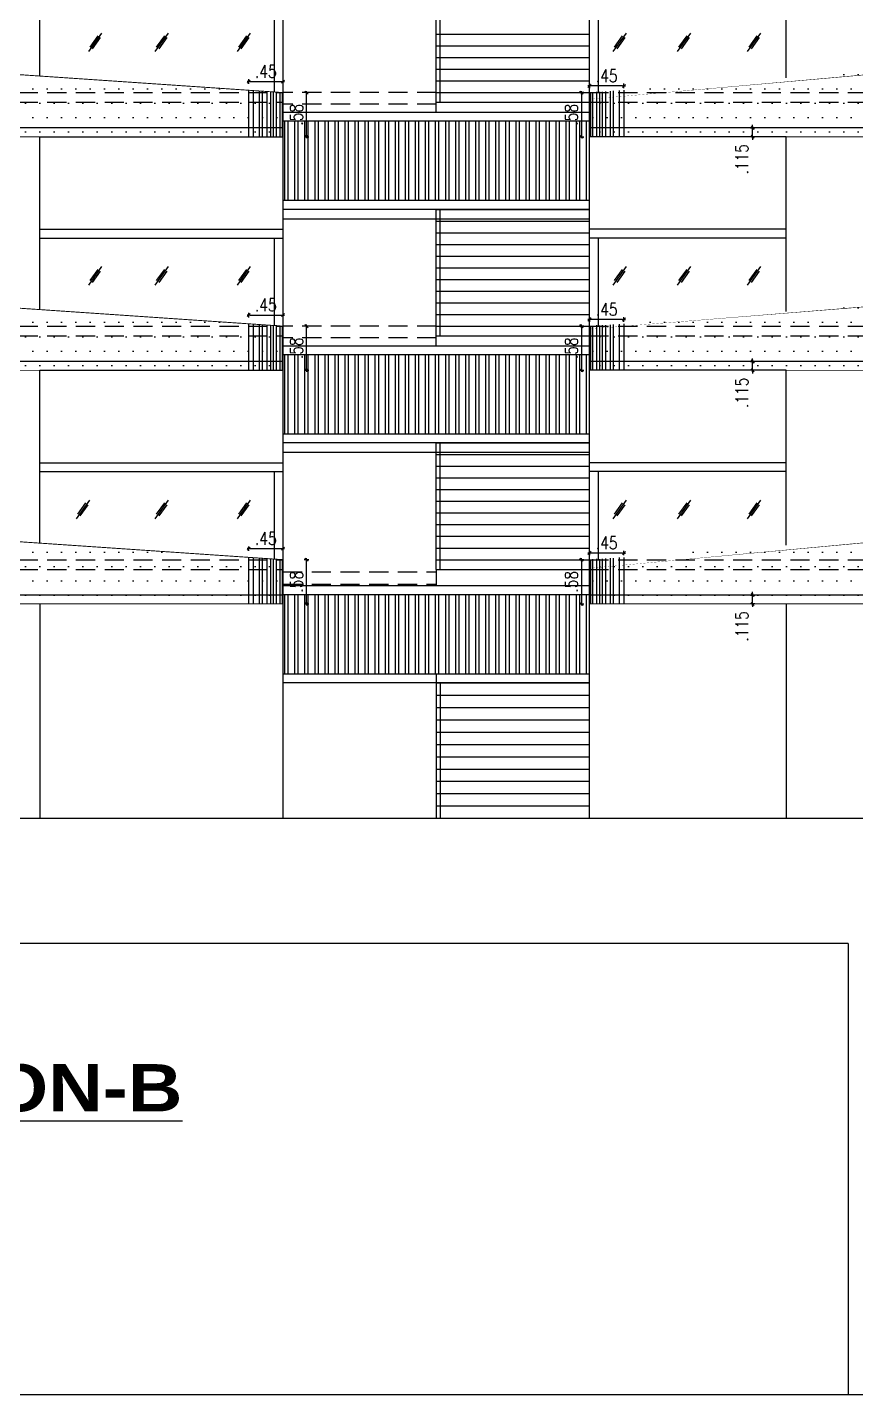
# Model space of a CAD drawing. Header units: inches. Extents: x 14331 to 14549, y 2557 to 2714.
# Drawn here: x 14416.79 to 14427.61, y 2643.08 to 2660.94 of the extents above; entities that cross this region are included whole.
import ezdxf
from ezdxf.enums import TextEntityAlignment as Align

# ---------------------------------------------------------------- set-up
doc = ezdxf.new("R2010")
doc.units = ezdxf.units.IN
doc.header["$LTSCALE"] = 0.25
doc.header["$MEASUREMENT"] = 0
doc.header["$PDMODE"] = 35
doc.linetypes.add('1', pattern=[0])
doc.linetypes.add('DASHEDX2', pattern=[1.5, 1, -0.5])
for name, color, linetype in [('ELE.PROJ.', 1, 'Continuous'), ('GLASS WINDOW', 251, '1'), ('hatch', 251, 'Continuous'), ('proj-internal', 1, 'DASHEDX2'), ('Stair', 34, 'Continuous'), ('steel', 251, 'Continuous'), ('text-large', 7, 'Continuous'), ('wall', 7, 'Continuous'), ('WORKING DIM', 7, 'Continuous')]:
    doc.layers.add(name, color=color, linetype=linetype)
doc.styles.add('B', font='ARIBLK_0.TTF')
doc.styles.add('romans', font='romans.shx', dxfattribs={"width": 0.8})
doc.dimstyles.new('121', dxfattribs={"dimscale": 0.1, "dimtxt": 1.65, "dimasz": 0.2, "dimexe": 0.03125, "dimexo": 0.25, "dimgap": 0.5, "dimtad": 1, "dimzin": 4, "dimdsep": 46, "dimtxsty": 'romans', "dimblk1": 'MINITICK', "dimblk2": 'MINITICK', "dimsah": 1, "dimcen": 1, "dimse1": 1, "dimse2": 1, "dimclrd": 252, "dimclre": 256, "dimclrt": 7, "dimadec": 3, "dimazin": 0, "dimtfac": 0.8, "dimtix": 1, "dimtmove": 2, "dimatfit": 3, "dimfxl": 0, "dimtolj": 1, "dimtzin": 3, "dimarcsym": 0})
pattern_1 = [(0, (-275.9190099544503, 17.27428098757355), (0.09375, 0.1875), [0, -0.1875])]
pattern_2 = [(0, (-275.9190099544503, 20.32431350788511), (0.09375, 0.1875), [0, -0.1875])]

# ---------------------------------------------------------------- blocks, each defined once
blk = doc.blocks.new('MINITICK')
at = {"color": 7}
for p, q in [((1, 1), (-1, -1)), ((-1, 0), (1, 0)), ((0, -1.5), (0, 1.5))]:
    blk.add_line(p, q, dxfattribs=at)
blk = doc.blocks.new('*D1307')
at = {"layer": 'Defpoints', "color": 0, "transparency": 16777216}
for p in [(14420.13155822038, 2653.987066924359), (14420.43806580828, 2653.987066924359), (14420.13155822038, 2653.410034404048)]:
    blk.add_point(p, dxfattribs=at)
at = {"layer": 'WORKING DIM', "color": 252, "lineweight": -2, "transparency": 16777216}
blk.add_line((14420.43806580828, 2653.430034404048), (14420.43806580828, 2653.967066924359), dxfattribs=at)
at = {"layer": 'WORKING DIM', "color": 252, "lineweight": -2, "transparency": 16777216, "xscale": 0.02, "yscale": 0.02, "zscale": 0.02}
for p, rotation in [((14420.43806580828, 2653.987066924359), 90), ((14420.43806580828, 2653.410034404048), 270)]:
    blk.add_blockref('MINITICK', p, dxfattribs=dict(at, rotation=rotation))
at = {"layer": 'WORKING DIM', "color": 7, "transparency": 16777216, "insert": (14420.30556580828, 2653.698550664206), "char_height": 0.165, "attachment_point": 5, "rotation": 90, "style": 'romans'}
blk.add_mtext('\\A1;.58', dxfattribs=at)
blk = doc.blocks.new('*D1308')
at = {"layer": 'Defpoints', "color": 0, "transparency": 16777216}
for p in [(14420.13155822038, 2654.131254137013), (14419.68155822037, 2653.68144246744), (14420.13155822038, 2653.698550664204)]:
    blk.add_point(p, dxfattribs=at)
at = {"layer": 'WORKING DIM', "color": 252, "lineweight": -2, "transparency": 16777216}
blk.add_line((14419.70155822037, 2654.131254137013), (14420.11155822038, 2654.131254137013), dxfattribs=at)
at = {"layer": 'WORKING DIM', "color": 252, "lineweight": -2, "transparency": 16777216, "xscale": 0.02, "yscale": 0.02, "zscale": 0.02, "rotation": 180}
blk.add_blockref('MINITICK', (14419.68155822037, 2654.131254137013), dxfattribs=at)
at = {"layer": 'WORKING DIM', "color": 252, "lineweight": -2, "transparency": 16777216, "xscale": 0.02, "yscale": 0.02, "zscale": 0.02}
blk.add_blockref('MINITICK', (14420.13155822038, 2654.131254137013), dxfattribs=at)
at = {"layer": 'WORKING DIM', "color": 7, "transparency": 16777216, "insert": (14419.90655822038, 2654.263754137013), "char_height": 0.165, "attachment_point": 5, "style": 'romans'}
blk.add_mtext('\\A1;.45', dxfattribs=at)
blk = doc.blocks.new('*D1309')
at = {"layer": 'Defpoints', "color": 0, "transparency": 16777216}
for p in [(14424.13308260958, 2654.074054555608), (14424.13308260958, 2653.753789575291), (14424.58308260959, 2653.753789575291)]:
    blk.add_point(p, dxfattribs=at)
at = {"layer": 'WORKING DIM', "color": 252, "lineweight": -2, "transparency": 16777216}
blk.add_line((14424.56308260959, 2654.074054555608), (14424.15308260958, 2654.074054555608), dxfattribs=at)
at = {"layer": 'WORKING DIM', "color": 252, "lineweight": -2, "transparency": 16777216, "xscale": 0.02, "yscale": 0.02, "zscale": 0.02, "rotation": 180}
blk.add_blockref('MINITICK', (14424.13308260958, 2654.074054555608), dxfattribs=at)
at = {"layer": 'WORKING DIM', "color": 252, "lineweight": -2, "transparency": 16777216, "xscale": 0.02, "yscale": 0.02, "zscale": 0.02}
blk.add_blockref('MINITICK', (14424.58308260959, 2654.074054555608), dxfattribs=at)
at = {"layer": 'WORKING DIM', "color": 7, "transparency": 16777216, "insert": (14424.35808260959, 2654.206554555608), "char_height": 0.165, "attachment_point": 5, "style": 'romans'}
blk.add_mtext('\\A1;.45', dxfattribs=at)
blk = doc.blocks.new('*D1310')
at = {"layer": 'Defpoints', "color": 0, "transparency": 16777216}
for p in [(14424.13308260959, 2653.987066924359), (14424.02881389322, 2653.410034404048), (14424.13308260958, 2653.410034404048)]:
    blk.add_point(p, dxfattribs=at)
at = {"layer": 'WORKING DIM', "color": 252, "lineweight": -2, "transparency": 16777216}
blk.add_line((14424.02881389322, 2653.967066924359), (14424.02881389322, 2653.430034404048), dxfattribs=at)
at = {"layer": 'WORKING DIM', "color": 252, "lineweight": -2, "transparency": 16777216, "xscale": 0.02, "yscale": 0.02, "zscale": 0.02}
for p, rotation in [((14424.02881389322, 2653.987066924359), 90), ((14424.02881389322, 2653.410034404048), 270)]:
    blk.add_blockref('MINITICK', p, dxfattribs=dict(at, rotation=rotation))
at = {"layer": 'WORKING DIM', "color": 7, "transparency": 16777216, "insert": (14423.89631389322, 2653.698550664206), "char_height": 0.165, "attachment_point": 5, "rotation": 90, "style": 'romans'}
blk.add_mtext('\\A1;.58', dxfattribs=at)
blk = doc.blocks.new('*D1313')
at = {"layer": 'Defpoints', "color": 0, "transparency": 16777216}
for p in [(14426.26405724007, 2653.525034405184), (14426.46343755936, 2653.525034405184), (14426.46343755936, 2653.410034405184)]:
    blk.add_point(p, dxfattribs=at)
at = {"layer": 'WORKING DIM', "color": 252, "lineweight": -2, "transparency": 16777216}
for p, q in [((14426.26405724007, 2653.545034405184), (14426.26405724007, 2653.565034405184)), ((14426.26405724007, 2653.410034405184), (14426.26405724007, 2653.525034405184)), ((14426.26405724007, 2653.390034405184), (14426.26405724007, 2653.370034405184))]:
    blk.add_line(p, q, dxfattribs=at)
at = {"layer": 'WORKING DIM', "color": 252, "lineweight": -2, "transparency": 16777216, "xscale": 0.02, "yscale": 0.02, "zscale": 0.02}
for p, rotation in [((14426.26405724007, 2653.525034405184), 270), ((14426.26405724007, 2653.410034405184), 90)]:
    blk.add_blockref('MINITICK', p, dxfattribs=dict(at, rotation=rotation))
at = {"layer": 'WORKING DIM', "color": 7, "transparency": 16777216, "insert": (14426.12405724007, 2653.116214339031), "char_height": 0.165, "attachment_point": 5, "rotation": 90, "style": 'romans'}
blk.add_mtext('\\A1;.115', dxfattribs=at)
blk = doc.blocks.new('*D1317')
at = {"layer": 'Defpoints', "color": 0, "transparency": 16777216}
for p in [(14420.13155822038, 2657.037066924358), (14420.43806580828, 2657.037066924358), (14420.13155822038, 2656.460034404047)]:
    blk.add_point(p, dxfattribs=at)
at = {"layer": 'WORKING DIM', "color": 252, "lineweight": -2, "transparency": 16777216}
blk.add_line((14420.43806580828, 2656.480034404047), (14420.43806580828, 2657.017066924358), dxfattribs=at)
at = {"layer": 'WORKING DIM', "color": 252, "lineweight": -2, "transparency": 16777216, "xscale": 0.02, "yscale": 0.02, "zscale": 0.02}
for p, rotation in [((14420.43806580828, 2657.037066924358), 90), ((14420.43806580828, 2656.460034404047), 270)]:
    blk.add_blockref('MINITICK', p, dxfattribs=dict(at, rotation=rotation))
at = {"layer": 'WORKING DIM', "color": 7, "transparency": 16777216, "insert": (14420.30556580828, 2656.748550664205), "char_height": 0.165, "attachment_point": 5, "rotation": 90, "style": 'romans'}
blk.add_mtext('\\A1;.58', dxfattribs=at)
blk = doc.blocks.new('*D1328')
at = {"layer": 'Defpoints', "color": 0, "transparency": 16777216}
for p in [(14420.13155822038, 2657.181254137012), (14419.68155822037, 2656.73144246744), (14420.13155822038, 2656.748550664203)]:
    blk.add_point(p, dxfattribs=at)
at = {"layer": 'WORKING DIM', "color": 252, "lineweight": -2, "transparency": 16777216}
blk.add_line((14419.70155822037, 2657.181254137012), (14420.11155822038, 2657.181254137012), dxfattribs=at)
at = {"layer": 'WORKING DIM', "color": 252, "lineweight": -2, "transparency": 16777216, "xscale": 0.02, "yscale": 0.02, "zscale": 0.02, "rotation": 180}
blk.add_blockref('MINITICK', (14419.68155822037, 2657.181254137012), dxfattribs=at)
at = {"layer": 'WORKING DIM', "color": 252, "lineweight": -2, "transparency": 16777216, "xscale": 0.02, "yscale": 0.02, "zscale": 0.02}
blk.add_blockref('MINITICK', (14420.13155822038, 2657.181254137012), dxfattribs=at)
at = {"layer": 'WORKING DIM', "color": 7, "transparency": 16777216, "insert": (14419.90655822038, 2657.313754137012), "char_height": 0.165, "attachment_point": 5, "style": 'romans'}
blk.add_mtext('\\A1;.45', dxfattribs=at)
blk = doc.blocks.new('*D1331')
at = {"layer": 'Defpoints', "color": 0, "transparency": 16777216}
for p in [(14424.13308260958, 2657.124054555607), (14424.13308260958, 2656.80378957529), (14424.58308260959, 2656.80378957529)]:
    blk.add_point(p, dxfattribs=at)
at = {"layer": 'WORKING DIM', "color": 252, "lineweight": -2, "transparency": 16777216}
blk.add_line((14424.56308260959, 2657.124054555607), (14424.15308260958, 2657.124054555607), dxfattribs=at)
at = {"layer": 'WORKING DIM', "color": 252, "lineweight": -2, "transparency": 16777216, "xscale": 0.02, "yscale": 0.02, "zscale": 0.02, "rotation": 180}
blk.add_blockref('MINITICK', (14424.13308260958, 2657.124054555607), dxfattribs=at)
at = {"layer": 'WORKING DIM', "color": 252, "lineweight": -2, "transparency": 16777216, "xscale": 0.02, "yscale": 0.02, "zscale": 0.02}
blk.add_blockref('MINITICK', (14424.58308260959, 2657.124054555607), dxfattribs=at)
at = {"layer": 'WORKING DIM', "color": 7, "transparency": 16777216, "insert": (14424.35808260959, 2657.256554555608), "char_height": 0.165, "attachment_point": 5, "style": 'romans'}
blk.add_mtext('\\A1;.45', dxfattribs=at)
blk = doc.blocks.new('*D1332')
at = {"layer": 'Defpoints', "color": 0, "transparency": 16777216}
for p in [(14424.13308260959, 2657.037066924358), (14424.02881389322, 2656.460034404047), (14424.13308260958, 2656.460034404047)]:
    blk.add_point(p, dxfattribs=at)
at = {"layer": 'WORKING DIM', "color": 252, "lineweight": -2, "transparency": 16777216}
blk.add_line((14424.02881389322, 2657.017066924358), (14424.02881389322, 2656.480034404047), dxfattribs=at)
at = {"layer": 'WORKING DIM', "color": 252, "lineweight": -2, "transparency": 16777216, "xscale": 0.02, "yscale": 0.02, "zscale": 0.02}
for p, rotation in [((14424.02881389322, 2657.037066924358), 90), ((14424.02881389322, 2656.460034404047), 270)]:
    blk.add_blockref('MINITICK', p, dxfattribs=dict(at, rotation=rotation))
at = {"layer": 'WORKING DIM', "color": 7, "transparency": 16777216, "insert": (14423.89631389322, 2656.748550664205), "char_height": 0.165, "attachment_point": 5, "rotation": 90, "style": 'romans'}
blk.add_mtext('\\A1;.58', dxfattribs=at)
blk = doc.blocks.new('*D1320')
at = {"layer": 'Defpoints', "color": 0, "transparency": 16777216}
for p in [(14426.26405724007, 2656.575034405183), (14426.46343755936, 2656.575034405183), (14426.46343755936, 2656.460034405183)]:
    blk.add_point(p, dxfattribs=at)
at = {"layer": 'WORKING DIM', "color": 252, "lineweight": -2, "transparency": 16777216}
for p, q in [((14426.26405724007, 2656.595034405183), (14426.26405724007, 2656.615034405183)), ((14426.26405724007, 2656.460034405183), (14426.26405724007, 2656.575034405183)), ((14426.26405724007, 2656.440034405183), (14426.26405724007, 2656.420034405183))]:
    blk.add_line(p, q, dxfattribs=at)
at = {"layer": 'WORKING DIM', "color": 252, "lineweight": -2, "transparency": 16777216, "xscale": 0.02, "yscale": 0.02, "zscale": 0.02}
for p, rotation in [((14426.26405724007, 2656.575034405183), 270), ((14426.26405724007, 2656.460034405183), 90)]:
    blk.add_blockref('MINITICK', p, dxfattribs=dict(at, rotation=rotation))
at = {"layer": 'WORKING DIM', "color": 7, "transparency": 16777216, "insert": (14426.12405724007, 2656.16621433903), "char_height": 0.165, "attachment_point": 5, "rotation": 90, "style": 'romans'}
blk.add_mtext('\\A1;.115', dxfattribs=at)
blk = doc.blocks.new('*D1333')
at = {"layer": 'Defpoints', "color": 0, "transparency": 16777216}
for p in [(14420.13155822038, 2660.08709944467), (14420.43806580828, 2660.08709944467), (14420.13155822038, 2659.510066924359)]:
    blk.add_point(p, dxfattribs=at)
at = {"layer": 'WORKING DIM', "color": 252, "lineweight": -2, "transparency": 16777216}
blk.add_line((14420.43806580828, 2659.530066924359), (14420.43806580828, 2660.06709944467), dxfattribs=at)
at = {"layer": 'WORKING DIM', "color": 252, "lineweight": -2, "transparency": 16777216, "xscale": 0.02, "yscale": 0.02, "zscale": 0.02}
for p, rotation in [((14420.43806580828, 2660.08709944467), 90), ((14420.43806580828, 2659.510066924359), 270)]:
    blk.add_blockref('MINITICK', p, dxfattribs=dict(at, rotation=rotation))
at = {"layer": 'WORKING DIM', "color": 7, "transparency": 16777216, "insert": (14420.30556580828, 2659.798583184517), "char_height": 0.165, "attachment_point": 5, "rotation": 90, "style": 'romans'}
blk.add_mtext('\\A1;.58', dxfattribs=at)
blk = doc.blocks.new('*D1344')
at = {"layer": 'Defpoints', "color": 0, "transparency": 16777216}
for p in [(14420.13155822038, 2660.231286657323), (14419.68155822037, 2659.781474987751), (14420.13155822038, 2659.798583184514)]:
    blk.add_point(p, dxfattribs=at)
at = {"layer": 'WORKING DIM', "color": 252, "lineweight": -2, "transparency": 16777216}
blk.add_line((14419.70155822037, 2660.231286657323), (14420.11155822038, 2660.231286657323), dxfattribs=at)
at = {"layer": 'WORKING DIM', "color": 252, "lineweight": -2, "transparency": 16777216, "xscale": 0.02, "yscale": 0.02, "zscale": 0.02, "rotation": 180}
blk.add_blockref('MINITICK', (14419.68155822037, 2660.231286657323), dxfattribs=at)
at = {"layer": 'WORKING DIM', "color": 252, "lineweight": -2, "transparency": 16777216, "xscale": 0.02, "yscale": 0.02, "zscale": 0.02}
blk.add_blockref('MINITICK', (14420.13155822038, 2660.231286657323), dxfattribs=at)
at = {"layer": 'WORKING DIM', "color": 7, "transparency": 16777216, "insert": (14419.90655822038, 2660.363786657324), "char_height": 0.165, "attachment_point": 5, "style": 'romans'}
blk.add_mtext('\\A1;.45', dxfattribs=at)
blk = doc.blocks.new('*D1347')
at = {"layer": 'Defpoints', "color": 0, "transparency": 16777216}
for p in [(14424.13308260958, 2660.174087075919), (14424.13308260958, 2659.853822095602), (14424.58308260959, 2659.853822095602)]:
    blk.add_point(p, dxfattribs=at)
at = {"layer": 'WORKING DIM', "color": 252, "lineweight": -2, "transparency": 16777216}
blk.add_line((14424.56308260959, 2660.174087075919), (14424.15308260958, 2660.174087075919), dxfattribs=at)
at = {"layer": 'WORKING DIM', "color": 252, "lineweight": -2, "transparency": 16777216, "xscale": 0.02, "yscale": 0.02, "zscale": 0.02, "rotation": 180}
blk.add_blockref('MINITICK', (14424.13308260958, 2660.174087075919), dxfattribs=at)
at = {"layer": 'WORKING DIM', "color": 252, "lineweight": -2, "transparency": 16777216, "xscale": 0.02, "yscale": 0.02, "zscale": 0.02}
blk.add_blockref('MINITICK', (14424.58308260959, 2660.174087075919), dxfattribs=at)
at = {"layer": 'WORKING DIM', "color": 7, "transparency": 16777216, "insert": (14424.35808260959, 2660.306587075919), "char_height": 0.165, "attachment_point": 5, "style": 'romans'}
blk.add_mtext('\\A1;.45', dxfattribs=at)
blk = doc.blocks.new('*D1348')
at = {"layer": 'Defpoints', "color": 0, "transparency": 16777216}
for p in [(14424.13308260959, 2660.08709944467), (14424.02881389322, 2659.510066924359), (14424.13308260958, 2659.510066924359)]:
    blk.add_point(p, dxfattribs=at)
at = {"layer": 'WORKING DIM', "color": 252, "lineweight": -2, "transparency": 16777216}
blk.add_line((14424.02881389322, 2660.06709944467), (14424.02881389322, 2659.530066924359), dxfattribs=at)
at = {"layer": 'WORKING DIM', "color": 252, "lineweight": -2, "transparency": 16777216, "xscale": 0.02, "yscale": 0.02, "zscale": 0.02}
for p, rotation in [((14424.02881389322, 2660.08709944467), 90), ((14424.02881389322, 2659.510066924359), 270)]:
    blk.add_blockref('MINITICK', p, dxfattribs=dict(at, rotation=rotation))
at = {"layer": 'WORKING DIM', "color": 7, "transparency": 16777216, "insert": (14423.89631389322, 2659.798583184516), "char_height": 0.165, "attachment_point": 5, "rotation": 90, "style": 'romans'}
blk.add_mtext('\\A1;.58', dxfattribs=at)
blk = doc.blocks.new('*D1336')
at = {"layer": 'Defpoints', "color": 0, "transparency": 16777216}
for p in [(14426.26405724007, 2659.625066925495), (14426.46343755936, 2659.625066925495), (14426.46343755936, 2659.510066925495)]:
    blk.add_point(p, dxfattribs=at)
at = {"layer": 'WORKING DIM', "color": 252, "lineweight": -2, "transparency": 16777216}
for p, q in [((14426.26405724007, 2659.645066925495), (14426.26405724007, 2659.665066925495)), ((14426.26405724007, 2659.510066925495), (14426.26405724007, 2659.625066925495)), ((14426.26405724007, 2659.490066925495), (14426.26405724007, 2659.470066925495))]:
    blk.add_line(p, q, dxfattribs=at)
at = {"layer": 'WORKING DIM', "color": 252, "lineweight": -2, "transparency": 16777216, "xscale": 0.02, "yscale": 0.02, "zscale": 0.02}
for p, rotation in [((14426.26405724007, 2659.625066925495), 270), ((14426.26405724007, 2659.510066925495), 90)]:
    blk.add_blockref('MINITICK', p, dxfattribs=dict(at, rotation=rotation))
at = {"layer": 'WORKING DIM', "color": 7, "transparency": 16777216, "insert": (14426.12405724007, 2659.216246859342), "char_height": 0.165, "attachment_point": 5, "rotation": 90, "style": 'romans'}
blk.add_mtext('\\A1;.115', dxfattribs=at)

msp = doc.modelspace()

# ---------------------------------------------------------------- hatches: boundary and pattern name
at = {"layer": 'hatch', "true_color": 0xc7b399}
h = msp.add_hatch(dxfattribs=at)
h.set_pattern_fill('DOTS', color=253, scale=3)
h.set_pattern_definition(pattern_2)
h.paths.add_polyline_path([(14413.46369236853, 2660.540778969892), (14405.80228993145, 2660.540778969892), (14405.80228993145, 2659.510066924359), (14420.13155822038, 2659.510066924359), (14420.13155822038, 2660.08709944467)])
h = msp.add_hatch(dxfattribs=at)
h.set_pattern_fill('DOTS', color=253, scale=3)
h.set_pattern_definition(pattern_2)
h.paths.add_polyline_path([(14437.24283870373, 2660.540778969892), (14430.22997285187, 2660.540778969892), (14424.13308260959, 2660.08709944467), (14424.13308260958, 2659.510066924359), (14437.24283870373, 2659.510066924359)])
at = {"layer": 'hatch'}
h = msp.add_hatch(dxfattribs=at)
h.set_pattern_fill('ANSI32', color=8, scale=0.35, angle=45)
h.set_pattern_definition([(90, (-141.9010089247822, 42.01093175197411), (-0.13125, 2.775557561562891e-17), []), (90, (-141.8572589248556, 42.05468175190072), (-0.13125, 2.775557561562891e-17), [])])
h.paths.add_polyline_path([(14420.13155822038, 2659.712066924354), (14420.13155822038, 2658.677066924354), (14424.13308260958, 2658.677066924354), (14424.13308260958, 2659.712066924354)])
at = {"layer": 'hatch', "true_color": 0xc7b399}
h = msp.add_hatch(dxfattribs=at)
h.set_pattern_fill('DOTS', color=253, scale=3)
h.set_pattern_definition(pattern_1)
h.paths.add_polyline_path([(14405.80228993145, 2657.49074644958), (14405.80228993145, 2656.460034404048), (14420.13155822038, 2656.460034404047), (14420.13155822038, 2657.037066924358), (14413.46369236853, 2657.49074644958)])
h = msp.add_hatch(dxfattribs=at)
h.set_pattern_fill('DOTS', color=253, scale=3)
h.set_pattern_definition(pattern_1)
h.paths.add_polyline_path([(14437.24283870373, 2656.460034404048), (14437.24283870373, 2657.49074644958), (14430.22997285187, 2657.49074644958), (14424.13308260959, 2657.037066924358), (14424.13308260958, 2656.460034404047)])
at = {"layer": 'hatch'}
h = msp.add_hatch(dxfattribs=at)
h.set_pattern_fill('ANSI32', color=8, scale=0.35, angle=45)
h.set_pattern_definition([(90, (-141.901008924784, 38.96093175197439), (-0.13125, 2.775557561562891e-17), []), (90, (-141.8572589248575, 39.00468175190099), (-0.13125, 2.775557561562891e-17), [])])
h.paths.add_polyline_path([(14420.13155822038, 2656.662066924354), (14420.13155822038, 2655.627066924354), (14424.13308260958, 2655.627066924354), (14424.13308260958, 2656.662066924354)])
at = {"layer": 'hatch', "true_color": 0xc7b399}
h = msp.add_hatch(dxfattribs=at)
h.set_pattern_fill('DOTS', color=253, scale=3)
h.set_pattern_definition(pattern_1)
h.paths.add_polyline_path([(14420.13155822038, 2653.410034404048), (14420.13155822038, 2653.987066924359), (14413.46369236853, 2654.440746449581), (14405.80228993145, 2654.440746449581), (14405.80228993145, 2653.410034404048)])
h = msp.add_hatch(dxfattribs=at)
h.set_pattern_fill('DOTS', color=253, scale=3)
h.set_pattern_definition(pattern_1)
h.paths.add_polyline_path([(14437.24283870373, 2653.410034404048), (14437.24283870373, 2654.440746449581), (14430.22997285187, 2654.440746449581), (14424.13308260959, 2653.987066924359), (14424.13308260958, 2653.410034404048)])
at = {"layer": 'hatch'}
h = msp.add_hatch(dxfattribs=at)
h.set_pattern_fill('ANSI32', color=8, scale=0.35, angle=45)
h.set_pattern_definition([(90, (-141.9010089247822, 35.82783651387626), (-0.13125, 2.775557561562891e-17), []), (90, (-141.8572589248556, 35.87158651380287), (-0.13125, 2.775557561562891e-17), [])])
h.paths.add_polyline_path([(14420.13155822038, 2653.528971686256), (14420.13155822038, 2652.493971686256), (14424.13308260958, 2652.493971686256), (14424.13308260958, 2653.528971686256)])

# ---------------------------------------------------------------- linework, layer by layer
at = {"layer": 'ELE.PROJ.', "color": 8}
for p, q in [((14419.68155822037, 2660.11771730515), (14419.68155822037, 2659.510066924359)), ((14419.74224408736, 2660.113588257575), (14419.74224408736, 2659.510066924359)), ((14419.82032786247, 2660.108275461726), (14419.82032786247, 2659.510066924359)), ((14419.8602772082, 2660.105557320629), (14419.8602772082, 2659.510066924359)), ((14419.921209906, 2660.101411478762), (14419.921209906, 2659.510066924359)), ((14419.9673666894, 2660.09827098553), (14419.9673666894, 2659.510066924359)), ((14420.00089789932, 2660.095989532404), (14420.00089789932, 2659.510066924359)), ((14420.0420054018, 2660.097978453744), (14420.0420054018, 2659.510066924359)), ((14424.22263542816, 2660.097978453744), (14424.22263542816, 2659.510066924359)), ((14424.26374293064, 2660.095989532404), (14424.26374293064, 2659.510066924359)), ((14424.29727414056, 2660.09827098553), (14424.29727414056, 2659.510066924359)), ((14424.34343092396, 2660.101411478762), (14424.34343092396, 2659.510066924359)), ((14424.40436362176, 2660.105557320629), (14424.40436362176, 2659.510066924359)), ((14424.4443129675, 2660.108275461726), (14424.4443129675, 2659.510066924359)), ((14424.5223967426, 2660.113588257575), (14424.5223967426, 2659.510066924359)), ((14424.58308260959, 2660.11771730515), (14424.58308260959, 2659.510066924359)), ((14420.09065975493, 2660.092067850843), (14420.09065975493, 2659.510066924359)), ((14420.11949597467, 2660.088564784148), (14420.11949597467, 2659.510066924359)), ((14424.14514485529, 2660.088564784148), (14424.14514485529, 2659.510066924359)), ((14424.17398107503, 2660.092067850843), (14424.17398107503, 2659.510066924359)), ((14419.68155822037, 2657.067684784838), (14419.68155822037, 2656.460034404047)), ((14419.74224408736, 2657.063555737264), (14419.74224408736, 2656.460034404047)), ((14424.5223967426, 2657.063555737264), (14424.5223967426, 2656.460034404047)), ((14424.58308260959, 2657.067684784838), (14424.58308260959, 2656.460034404047)), ((14419.82032786247, 2657.058242941415), (14419.82032786247, 2656.460034404047)), ((14419.8602772082, 2657.055524800317), (14419.8602772082, 2656.460034404047)), ((14419.921209906, 2657.051378958451), (14419.921209906, 2656.460034404047)), ((14419.9673666894, 2657.048238465219), (14419.9673666894, 2656.460034404047)), ((14420.00089789932, 2657.045957012092), (14420.00089789932, 2656.460034404047)), ((14420.0420054018, 2657.047945933432), (14420.0420054018, 2656.460034404047)), ((14420.09065975493, 2657.042035330532), (14420.09065975493, 2656.460034404047)), ((14420.11949597467, 2657.038532263836), (14420.11949597467, 2656.460034404047)), ((14424.14514485529, 2657.038532263836), (14424.14514485529, 2656.460034404047)), ((14424.17398107503, 2657.042035330532), (14424.17398107503, 2656.460034404047)), ((14424.22263542816, 2657.047945933432), (14424.22263542816, 2656.460034404047)), ((14424.26374293064, 2657.045957012092), (14424.26374293064, 2656.460034404047)), ((14424.29727414056, 2657.048238465219), (14424.29727414056, 2656.460034404047)), ((14424.34343092396, 2657.051378958451), (14424.34343092396, 2656.460034404047)), ((14424.40436362176, 2657.055524800317), (14424.40436362176, 2656.460034404047)), ((14424.4443129675, 2657.058242941415), (14424.4443129675, 2656.460034404047)), ((14419.68155822037, 2654.017684784839), (14419.68155822037, 2653.410034404048)), ((14419.74224408736, 2654.013555737265), (14419.74224408736, 2653.410034404048)), ((14419.82032786247, 2654.008242941416), (14419.82032786247, 2653.410034404048)), ((14419.8602772082, 2654.005524800318), (14419.8602772082, 2653.410034404048)), ((14419.921209906, 2654.001378958451), (14419.921209906, 2653.410034404048)), ((14419.9673666894, 2653.998238465219), (14419.9673666894, 2653.410034404048)), ((14420.00089789932, 2653.995957012093), (14420.00089789932, 2653.410034404048)), ((14420.0420054018, 2653.997945933433), (14420.0420054018, 2653.410034404048)), ((14420.09065975493, 2653.992035330532), (14420.09065975493, 2653.410034404048)), ((14420.11949597467, 2653.988532263837), (14420.11949597467, 2653.410034404048)), ((14424.14514485529, 2653.988532263837), (14424.14514485529, 2653.410034404048)), ((14424.17398107503, 2653.992035330532), (14424.17398107503, 2653.410034404048)), ((14424.22263542816, 2653.997945933433), (14424.22263542816, 2653.410034404048)), ((14424.26374293064, 2653.995957012093), (14424.26374293064, 2653.410034404048)), ((14424.29727414056, 2653.998238465219), (14424.29727414056, 2653.410034404048)), ((14424.34343092396, 2654.001378958451), (14424.34343092396, 2653.410034404048)), ((14424.40436362176, 2654.005524800318), (14424.40436362176, 2653.410034404048)), ((14424.4443129675, 2654.008242941416), (14424.4443129675, 2653.410034404048)), ((14424.5223967426, 2654.013555737265), (14424.5223967426, 2653.410034404048)), ((14424.58308260959, 2654.017684784839), (14424.58308260959, 2653.410034404048))]:
    msp.add_line(p, q, dxfattribs=at)
at = {"layer": 'ELE.PROJ.'}
for p, q in [((14420.13155822038, 2659.625066924359), (14405.35228993144, 2659.625066924359)), ((14437.69283870373, 2659.625066924369), (14424.13308260958, 2659.625066924369)), ((14420.13155822038, 2656.575034404047), (14405.35228993144, 2656.575034404047)), ((14437.69283870373, 2656.575034404058), (14424.13308260958, 2656.575034404058)), ((14420.13155822038, 2653.525034404048), (14405.35228993144, 2653.525034404048)), ((14437.69283870373, 2653.525034404058), (14424.13308260958, 2653.525034404058))]:
    msp.add_line(p, q, dxfattribs=at)
at = {"layer": 'ELE.PROJ.', "const_width": 0.012}
for points in [[(14420.13155822038, 2659.510066924359), (14405.35228993144, 2659.510066924359), (14405.35228993144, 2660.540778969892), (14413.46369236853, 2660.540778969892), (14420.13155822038, 2660.08709944467)], [(14424.13308260958, 2659.510066924359), (14437.69283870373, 2659.510066924359), (14437.69283870373, 2660.540778969892), (14430.22997285187, 2660.540778969892), (14424.13308260959, 2660.08709944467)], [(14420.13155822038, 2656.460034404047), (14405.35228993144, 2656.460034404048), (14405.35228993144, 2657.49074644958), (14413.46369236853, 2657.49074644958), (14420.13155822038, 2657.037066924358)], [(14424.13308260958, 2656.460034404047), (14437.69283870373, 2656.460034404048), (14437.69283870373, 2657.49074644958), (14430.22997285187, 2657.49074644958), (14424.13308260959, 2657.037066924358)], [(14420.13155822038, 2653.410034404048), (14405.35228993144, 2653.410034404048), (14405.35228993144, 2654.440746449581), (14413.46369236853, 2654.440746449581), (14420.13155822038, 2653.987066924359)], [(14424.13308260958, 2653.410034404048), (14437.69283870373, 2653.410034404048), (14437.69283870373, 2654.440746449581), (14430.22997285187, 2654.440746449581), (14424.13308260959, 2653.987066924359)]]:
    msp.add_lwpolyline(points, close=True, dxfattribs=at)
at = {"layer": 'GLASS WINDOW', "color": 4, "ltscale": 200}
for p, q in [((14417.76273677054, 2660.863949454343), (14417.58909094019, 2660.622477764371)), ((14417.71216550149, 2660.827881580946), (14417.60718720754, 2660.681898887318)), ((14418.63198391286, 2660.863949454343), (14418.45833808251, 2660.622477764371)), ((14418.58141264381, 2660.827881580946), (14418.47643434985, 2660.681898887318)), ((14419.70432193414, 2660.863949454343), (14419.5306761038, 2660.622477764371)), ((14419.6537506651, 2660.827881580946), (14419.54877237114, 2660.681898887318)), ((14424.61238098933, 2660.863949454343), (14424.43873515898, 2660.622477764371)), ((14424.56180972028, 2660.827881580946), (14424.45683142633, 2660.681898887318)), ((14425.45294061533, 2660.863949454343), (14425.27929478498, 2660.622477764371)), ((14425.40236934628, 2660.827881580946), (14425.29739105233, 2660.681898887318)), ((14426.36784413557, 2660.863949454343), (14426.19419830522, 2660.622477764371)), ((14426.31727286652, 2660.827881580946), (14426.21229457257, 2660.681898887318)), ((14417.7446405032, 2660.804528331395), (14417.63966220924, 2660.658545637767)), ((14418.61388764551, 2660.804528331395), (14418.50890935155, 2660.658545637767)), ((14419.6862256668, 2660.804528331395), (14419.58124737284, 2660.658545637767)), ((14424.59428472198, 2660.804528331395), (14424.48930642803, 2660.658545637767)), ((14425.43484434798, 2660.804528331395), (14425.32986605403, 2660.658545637767)), ((14426.34974786822, 2660.804528331395), (14426.24476957427, 2660.658545637767)), ((14417.76273677054, 2657.813981974653), (14417.58909094019, 2657.572510284682)), ((14417.71216550149, 2657.777914101257), (14417.60718720754, 2657.631931407629)), ((14418.63198391285, 2657.813981974653), (14418.45833808251, 2657.572510284682)), ((14418.58141264381, 2657.777914101257), (14418.47643434985, 2657.631931407629)), ((14419.70432193414, 2657.813981974653), (14419.53067610379, 2657.572510284682)), ((14419.65375066509, 2657.777914101257), (14419.54877237114, 2657.631931407629)), ((14424.61238098933, 2657.813981974653), (14424.43873515898, 2657.572510284682)), ((14424.56180972028, 2657.777914101257), (14424.45683142632, 2657.631931407629)), ((14425.45294061533, 2657.813981974653), (14425.27929478498, 2657.572510284682)), ((14425.40236934628, 2657.777914101257), (14425.29739105232, 2657.631931407629)), ((14426.36784413557, 2657.813981974653), (14426.19419830522, 2657.572510284682)), ((14426.31727286652, 2657.777914101257), (14426.21229457257, 2657.631931407629)), ((14417.74464050319, 2657.754560851705), (14417.63966220924, 2657.608578158077)), ((14418.61388764551, 2657.754560851705), (14418.50890935155, 2657.608578158077)), ((14419.6862256668, 2657.754560851705), (14419.58124737284, 2657.608578158077)), ((14424.59428472198, 2657.754560851705), (14424.48930642802, 2657.608578158077)), ((14425.43484434798, 2657.754560851705), (14425.32986605402, 2657.608578158077)), ((14426.34974786822, 2657.754560851705), (14426.24476957427, 2657.608578158077)), ((14417.60251895239, 2654.763949454342), (14417.42887312204, 2654.52247776437)), ((14418.63198391285, 2654.763949454342), (14418.45833808251, 2654.52247776437)), ((14419.70432193414, 2654.763949454342), (14419.53067610379, 2654.52247776437)), ((14424.61238098933, 2654.763949454342), (14424.43873515898, 2654.52247776437)), ((14425.45294061533, 2654.763949454342), (14425.27929478498, 2654.52247776437)), ((14426.36784413557, 2654.763949454342), (14426.19419830522, 2654.52247776437)), ((14417.55194768334, 2654.727881580945), (14417.44696938939, 2654.581898887317)), ((14417.58442268504, 2654.704528331394), (14417.47944439109, 2654.558545637766)), ((14418.58141264381, 2654.727881580945), (14418.47643434985, 2654.581898887317)), ((14418.61388764551, 2654.704528331394), (14418.50890935155, 2654.558545637766)), ((14419.65375066509, 2654.727881580945), (14419.54877237114, 2654.581898887317)), ((14419.6862256668, 2654.704528331394), (14419.58124737284, 2654.558545637766)), ((14424.56180972028, 2654.727881580945), (14424.45683142632, 2654.581898887317)), ((14424.59428472198, 2654.704528331394), (14424.48930642802, 2654.558545637766)), ((14425.40236934628, 2654.727881580945), (14425.29739105232, 2654.581898887317)), ((14425.43484434798, 2654.704528331394), (14425.32986605402, 2654.558545637766)), ((14426.31727286652, 2654.727881580945), (14426.21229457257, 2654.581898887317)), ((14426.34974786822, 2654.704528331394), (14426.24476957427, 2654.558545637766))]:
    msp.add_line(p, q, dxfattribs=at)
at = {"layer": 'proj-internal', "color": 251}
for p, q in [((14405.80228993145, 2660.087099444669), (14420.13155822038, 2660.087099444669)), ((14405.80228993145, 2659.960066924358), (14420.13155822038, 2659.960066924359)), ((14422.132320415, 2660.087066924355), (14420.13155822038, 2660.087066924355)), ((14422.132320415, 2659.934566924355), (14420.13155822038, 2659.934566924355)), ((14424.13308260958, 2660.087099444669), (14437.24283870373, 2660.087099444669)), ((14424.13308260958, 2659.960066924358), (14437.24283870373, 2659.960066924358)), ((14405.80228993145, 2657.037066924357), (14420.13155822038, 2657.037066924358)), ((14405.80228993145, 2656.910034404047), (14420.13155822038, 2656.910034404047)), ((14422.132320415, 2657.037066924355), (14420.13155822038, 2657.037066924355)), ((14422.132320415, 2656.884566924355), (14420.13155822038, 2656.884566924355)), ((14424.13308260958, 2657.037066924357), (14437.24283870373, 2657.037066924357)), ((14424.13308260958, 2656.910034404047), (14437.24283870373, 2656.910034404047)), ((14405.80228993145, 2653.987066924358), (14420.13155822038, 2653.987066924358)), ((14405.80228993145, 2653.860034404047), (14420.13155822038, 2653.860034404048)), ((14422.132320415, 2653.860034404047), (14422.132320415, 2653.643971686256)), ((14424.13308260958, 2653.987066924357), (14437.24283870373, 2653.987066924358)), ((14424.13308260958, 2653.860034404047), (14437.24283870373, 2653.860034404047)), ((14420.13155822038, 2653.826257400536), (14422.132320415, 2653.826257400536)), ((14420.13155822038, 2653.665447876727), (14422.132320415, 2653.665447876727))]:
    msp.add_line(p, q, dxfattribs=at)
at = {"layer": 'Stair', "ltscale": 10}
for p, q in [((14422.132320415, 2659.960066924359), (14422.132320415, 2661.612099444666)), ((14422.132320415, 2660.849599444668), (14424.13308260958, 2660.849599444668)), ((14422.132320415, 2660.697099444668), (14424.13308260958, 2660.697099444668)), ((14422.132320415, 2660.544599444669), (14424.13308260958, 2660.544599444669)), ((14422.132320415, 2660.392099444669), (14424.13308260958, 2660.392099444669)), ((14422.132320415, 2660.239599444669), (14424.13308260958, 2660.239599444669)), ((14422.132320415, 2660.087099444669), (14424.13308260959, 2660.087099444669)), ((14422.132320415, 2659.827066924353), (14422.132320415, 2660.087066924355)), ((14422.132320415, 2658.562066924355), (14424.13308260958, 2658.562066924355)), ((14422.132320415, 2656.910034404047), (14422.132320415, 2658.562066924354)), ((14422.132320415, 2658.409566924355), (14424.13308260958, 2658.409566924355)), ((14422.132320415, 2658.257066924356), (14424.13308260958, 2658.257066924356)), ((14422.132320415, 2658.104566924356), (14424.13308260958, 2658.104566924356)), ((14422.132320415, 2657.952066924356), (14424.13308260958, 2657.952066924356)), ((14422.132320415, 2657.799566924356), (14424.13308260958, 2657.799566924356)), ((14422.132320415, 2657.647066924357), (14424.13308260958, 2657.647066924357)), ((14422.132320415, 2657.494566924357), (14424.13308260958, 2657.494566924357)), ((14422.132320415, 2657.342066924357), (14424.13308260958, 2657.342066924357)), ((14422.132320415, 2657.189566924358), (14424.13308260958, 2657.189566924358)), ((14422.132320415, 2656.777066924354), (14422.132320415, 2657.037066924355)), ((14422.132320415, 2657.037066924358), (14424.13308260959, 2657.037066924358)), ((14422.132320415, 2653.860034404047), (14422.132320415, 2655.512066924355)), ((14422.132320415, 2655.512066924355), (14424.13308260958, 2655.512066924355)), ((14422.132320415, 2655.359566924355), (14424.13308260958, 2655.359566924355)), ((14422.132320415, 2655.207066924356), (14424.13308260958, 2655.207066924356)), ((14422.132320415, 2655.054566924356), (14424.13308260958, 2655.054566924356)), ((14422.132320415, 2654.902066924356), (14424.13308260958, 2654.902066924356)), ((14422.132320415, 2654.749566924357), (14424.13308260958, 2654.749566924357)), ((14422.132320415, 2654.597066924357), (14424.13308260958, 2654.597066924357)), ((14422.132320415, 2654.444566924357), (14424.13308260958, 2654.444566924357)), ((14422.132320415, 2654.292066924358), (14424.13308260958, 2654.292066924358)), ((14422.132320415, 2654.139566924358), (14424.13308260958, 2654.139566924358)), ((14422.132320415, 2653.987066924358), (14424.13308260958, 2653.987066924358)), ((14422.132320415, 2652.493971686256), (14422.132320415, 2650.610066924358)), ((14422.132320415, 2652.378971686256), (14424.13308260958, 2652.378971686256)), ((14422.132320415, 2652.218162162447), (14424.13308260958, 2652.218162162447)), ((14422.132320415, 2652.057352638638), (14424.13308260958, 2652.057352638638)), ((14422.132320415, 2651.896543114829), (14424.13308260958, 2651.896543114829)), ((14422.132320415, 2651.735733591021), (14424.13308260958, 2651.735733591021)), ((14422.132320415, 2651.574924067212), (14424.13308260958, 2651.574924067212)), ((14422.132320415, 2651.414114543403), (14424.13308260958, 2651.414114543403)), ((14422.132320415, 2651.253305019594), (14424.13308260958, 2651.253305019594)), ((14422.132320415, 2651.092495495785), (14424.13308260958, 2651.092495495785)), ((14422.132320415, 2650.931685971976), (14424.13308260958, 2650.931685971976)), ((14422.132320415, 2650.770876448167), (14424.13308260958, 2650.770876448167))]:
    msp.add_line(p, q, dxfattribs=at)
at = {"layer": 'steel', "ltscale": 10}
for p, q in [((14422.182320415, 2659.960066924359), (14422.182320415, 2661.612099444666)), ((14422.182320415, 2656.910034404047), (14422.182320415, 2658.562066924355)), ((14422.182320415, 2653.860034404047), (14422.182320415, 2655.512066924355)), ((14422.182320415, 2652.378971686256), (14422.182320415, 2650.610066924358))]:
    msp.add_line(p, q, dxfattribs=at)
at = {"layer": 'wall'}
for p, q in [((14420.13155822038, 2650.610066924358), (14420.13155822036, 2690.587034404048)), ((14424.13308260958, 2650.610066924358), (14424.13308260956, 2690.587034404047)), ((14420.01722895213, 2661.237066924359), (14420.01722895213, 2660.097783763536)), ((14424.24741187784, 2661.237066924359), (14424.24741187784, 2660.087066924358)), ((14422.132320415, 2659.960066924359), (14424.13308260959, 2659.960066924359)), ((14424.13308260958, 2659.827066924354), (14420.13155822038, 2659.827066924354)), ((14424.13308260958, 2659.712066924354), (14420.13155822038, 2659.712066924354)), ((14424.13308260958, 2658.677066924354), (14420.13155822038, 2658.677066924354)), ((14424.13308260958, 2658.562066924354), (14420.13155822038, 2658.562066924354)), ((14424.13308260958, 2658.435066924357), (14420.13155822038, 2658.435066924357)), ((14416.95381431902, 2658.302099444669), (14420.13155822038, 2658.302099444669)), ((14416.95381431902, 2658.187099444669), (14420.13155822038, 2658.187099444669)), ((14420.01722895213, 2658.187099444669), (14420.01722895213, 2657.047816283847)), ((14426.70107041356, 2658.302099444669), (14424.13308260959, 2658.302099444669)), ((14426.70107041356, 2658.187099444669), (14424.13308260959, 2658.187099444669)), ((14424.24741187783, 2658.187099444669), (14424.24741187783, 2657.037099444669)), ((14422.132320415, 2656.910034404047), (14424.13308260959, 2656.910034404047)), ((14424.13308260958, 2656.777066924354), (14420.13155822038, 2656.777066924354)), ((14424.13308260958, 2656.662066924354), (14420.13155822038, 2656.662066924354)), ((14424.13308260958, 2655.627066924354), (14420.13155822038, 2655.627066924354)), ((14424.13308260958, 2655.512066924354), (14420.13155822038, 2655.512066924354)), ((14424.13308260958, 2655.385066924358), (14420.13155822038, 2655.385066924358)), ((14416.95381431902, 2655.252066924358), (14420.13155822038, 2655.252066924358)), ((14416.95381431902, 2655.137066924358), (14420.13155822038, 2655.137066924358)), ((14420.01722895213, 2655.137066924358), (14420.01722895213, 2653.997783763536)), ((14426.70107041356, 2655.252066924358), (14424.13308260959, 2655.252066924358)), ((14426.70107041356, 2655.137066924358), (14424.13308260959, 2655.137066924358)), ((14424.24741187783, 2655.137066924358), (14424.24741187783, 2653.987066924357)), ((14422.132320415, 2653.860034404047), (14424.13308260958, 2653.860034404047)), ((14424.13308260958, 2653.643971686256), (14420.13155822038, 2653.643971686256)), ((14424.13308260958, 2653.528971686256), (14420.13155822038, 2653.528971686256)), ((14416.95381431902, 2653.410034404048), (14416.95381431902, 2650.610066924358)), ((14426.70107041356, 2653.410034404048), (14426.70107041356, 2650.610066924358)), ((14424.13308260958, 2652.493971686256), (14420.13155822038, 2652.493971686256)), ((14424.13308260958, 2652.378971686256), (14420.13155822038, 2652.378971686256)), ((14405.80228993145, 2650.610066924358), (14437.24283870373, 2650.610066924358)), ((14427.51330900252, 2648.976064549299), (14402.10920229596, 2648.976064549299)), ((14427.51330900252, 2648.976064549299), (14427.51330900252, 2643.082622189344))]:
    msp.add_line(p, q, dxfattribs=at)
msp.add_lwpolyline([(14440.27724095246, 2697.057626350052), (14402.10920229596, 2697.057626350052), (14402.10920229596, 2643.082622189344), (14440.27724095246, 2643.082622189344)], close=True, dxfattribs=at)
for points in [[(14416.95381431902, 2660.303279634165), (14416.95381431902, 2662.560034404048), (14420.13155822038, 2662.560034404048)], [(14426.70107041356, 2660.278155076087), (14426.70107041356, 2662.560034404048), (14424.13308260959, 2662.560034404048)], [(14416.95381431902, 2657.253312154476), (14416.95381431902, 2659.510066924359), (14420.13155822038, 2659.510066924358)], [(14426.70107041356, 2657.228187596398), (14426.70107041356, 2659.510066924359), (14424.13308260959, 2659.510066924358)], [(14416.95381431902, 2654.203279634164), (14416.95381431902, 2656.460034404047), (14420.13155822038, 2656.460034404047)], [(14426.70107041356, 2654.178155076086), (14426.70107041356, 2656.460034404047), (14424.13308260959, 2656.460034404047)]]:
    msp.add_lwpolyline(points, dxfattribs=at)

# ---------------------------------------------------------------- texts
at = {"layer": 'text-large', "style": 'B'}
msp.add_text('%%UELEVATION-B', height=0.6168571904080974, dxfattribs=at).set_placement((14415.47430128266, 2647.090393932841), align=Align.MIDDLE_CENTER)

# ---------------------------------------------------------------- dimensions: what is measured, and where the dimension line sits
at = {"layer": 'WORKING DIM'}
for base, p1, p2, picture, middle in [((14420.13155822038, 2660.231286657323), (14419.68155822037, 2659.781474987751), (14420.13155822038, 2659.798583184514), '*D1344', (14419.90655822038, 2660.363786657324)), ((14424.13308260958, 2660.174087075919), (14424.58308260959, 2659.853822095602), (14424.13308260958, 2659.853822095602), '*D1347', (14424.35808260959, 2660.306587075919)), ((14420.13155822038, 2657.181254137012), (14419.68155822037, 2656.73144246744), (14420.13155822038, 2656.748550664203), '*D1328', (14419.90655822038, 2657.313754137012)), ((14424.13308260958, 2657.124054555607), (14424.58308260959, 2656.80378957529), (14424.13308260958, 2656.80378957529), '*D1331', (14424.35808260959, 2657.256554555608)), ((14420.13155822038, 2654.131254137013), (14419.68155822037, 2653.68144246744), (14420.13155822038, 2653.698550664204), '*D1308', (14419.90655822038, 2654.263754137013)), ((14424.13308260958, 2654.074054555608), (14424.58308260959, 2653.753789575291), (14424.13308260958, 2653.753789575291), '*D1309', (14424.35808260959, 2654.206554555608))]:
    dim = msp.add_linear_dim(base=base, p1=p1, p2=p2, dimstyle='121', override={"dimfxl": 0.18, "dimfxlon": 1}, dxfattribs=at)
    dim.commit()
    dim.dimension.update_dxf_attribs({"geometry": picture, "text_midpoint": middle})
for base, p1, p2, picture, middle in [((14420.43806580828, 2660.08709944467), (14420.13155822038, 2659.510066924359), (14420.13155822038, 2660.08709944467), '*D1333', (14420.30556580828, 2659.798583184517)), ((14424.02881389322, 2659.510066924359), (14424.13308260959, 2660.08709944467), (14424.13308260958, 2659.510066924359), '*D1348', (14423.89631389322, 2659.798583184516)), ((14420.43806580828, 2657.037066924358), (14420.13155822038, 2656.460034404047), (14420.13155822038, 2657.037066924358), '*D1317', (14420.30556580828, 2656.748550664205)), ((14424.02881389322, 2656.460034404047), (14424.13308260959, 2657.037066924358), (14424.13308260958, 2656.460034404047), '*D1332', (14423.89631389322, 2656.748550664205)), ((14420.43806580828, 2653.987066924359), (14420.13155822038, 2653.410034404048), (14420.13155822038, 2653.987066924359), '*D1307', (14420.30556580828, 2653.698550664206)), ((14424.02881389322, 2653.410034404048), (14424.13308260959, 2653.987066924359), (14424.13308260958, 2653.410034404048), '*D1310', (14423.89631389322, 2653.698550664206))]:
    dim = msp.add_linear_dim(base=base, p1=p1, p2=p2, angle=90, dimstyle='121', override={"dimfxl": 0.18, "dimfxlon": 1}, dxfattribs=at)
    dim.commit()
    dim.dimension.update_dxf_attribs({"geometry": picture, "text_midpoint": middle})
for base, p1, p2, picture, middle in [((14426.26405724007, 2659.625066925495), (14426.46343755936, 2659.510066925495), (14426.46343755936, 2659.625066925495), '*D1336', (14426.12405724007, 2659.216246859342)), ((14426.26405724007, 2656.575034405183), (14426.46343755936, 2656.460034405183), (14426.46343755936, 2656.575034405183), '*D1320', (14426.12405724007, 2656.16621433903)), ((14426.26405724007, 2653.525034405184), (14426.46343755936, 2653.410034405184), (14426.46343755936, 2653.525034405184), '*D1313', (14426.12405724007, 2653.116214339031))]:
    dim = msp.add_linear_dim(base=base, p1=p1, p2=p2, angle=90, text='.115', dimstyle='121', override={"dimfxl": 0.18, "dimfxlon": 1}, dxfattribs=at)
    dim.commit()
    dim.dimension.update_dxf_attribs({"geometry": picture, "text_midpoint": middle, "dimtype": 160})

doc.saveas('drawing.dxf')
